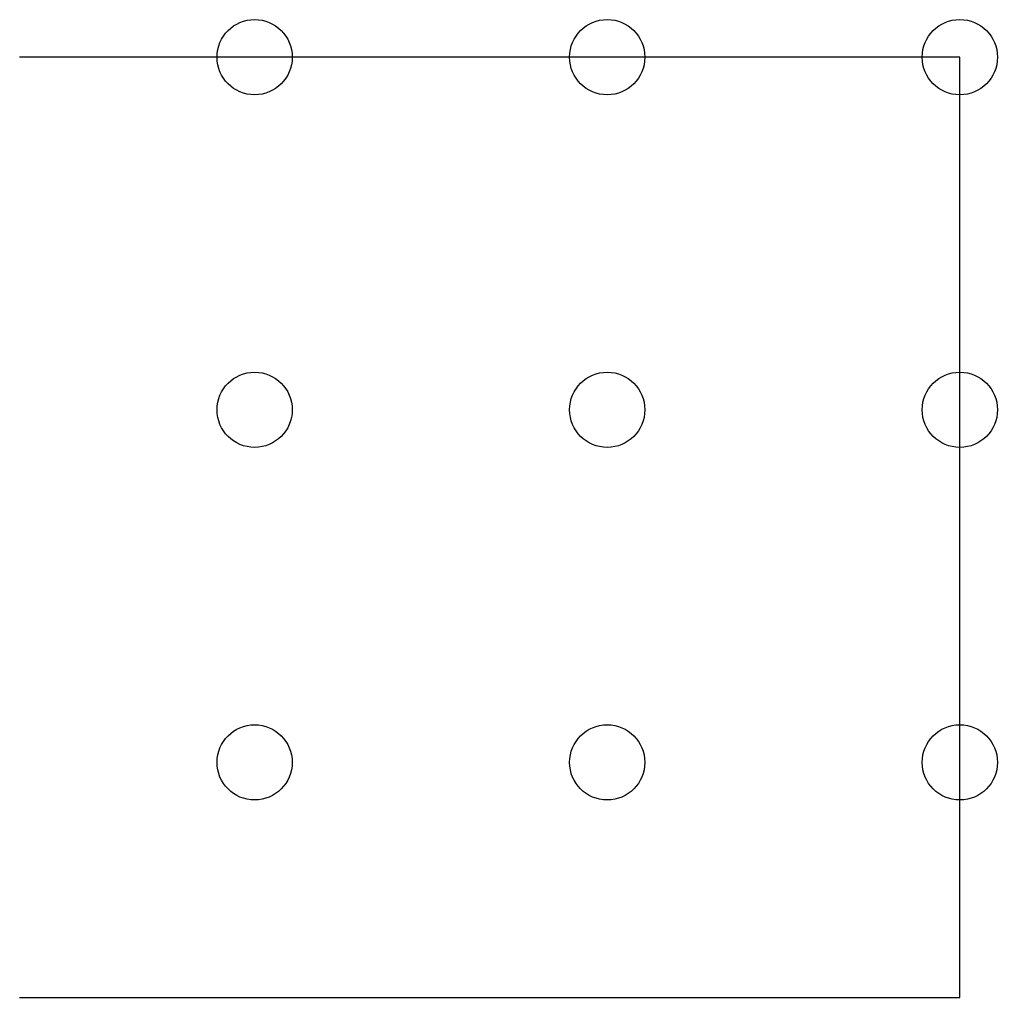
# Model space of a CAD drawing. Header units: metres. Extents: x 0 to 208, y 0 to 208.
import ezdxf

# ---------------------------------------------------------------- set-up
doc = ezdxf.new("R2010")
doc.units = ezdxf.units.M

msp = doc.modelspace()

# ---------------------------------------------------------------- linework, layer by layer
msp.add_lwpolyline([(0, 0), (200, 0), (200, 200), (0, 200)])
for centre in [(50, 200), (125, 200), (200, 200), (50, 125), (125, 125), (200, 125), (50, 50), (125, 50), (200, 50)]:
    msp.add_circle(centre, 8)

doc.saveas('drawing.dxf')
